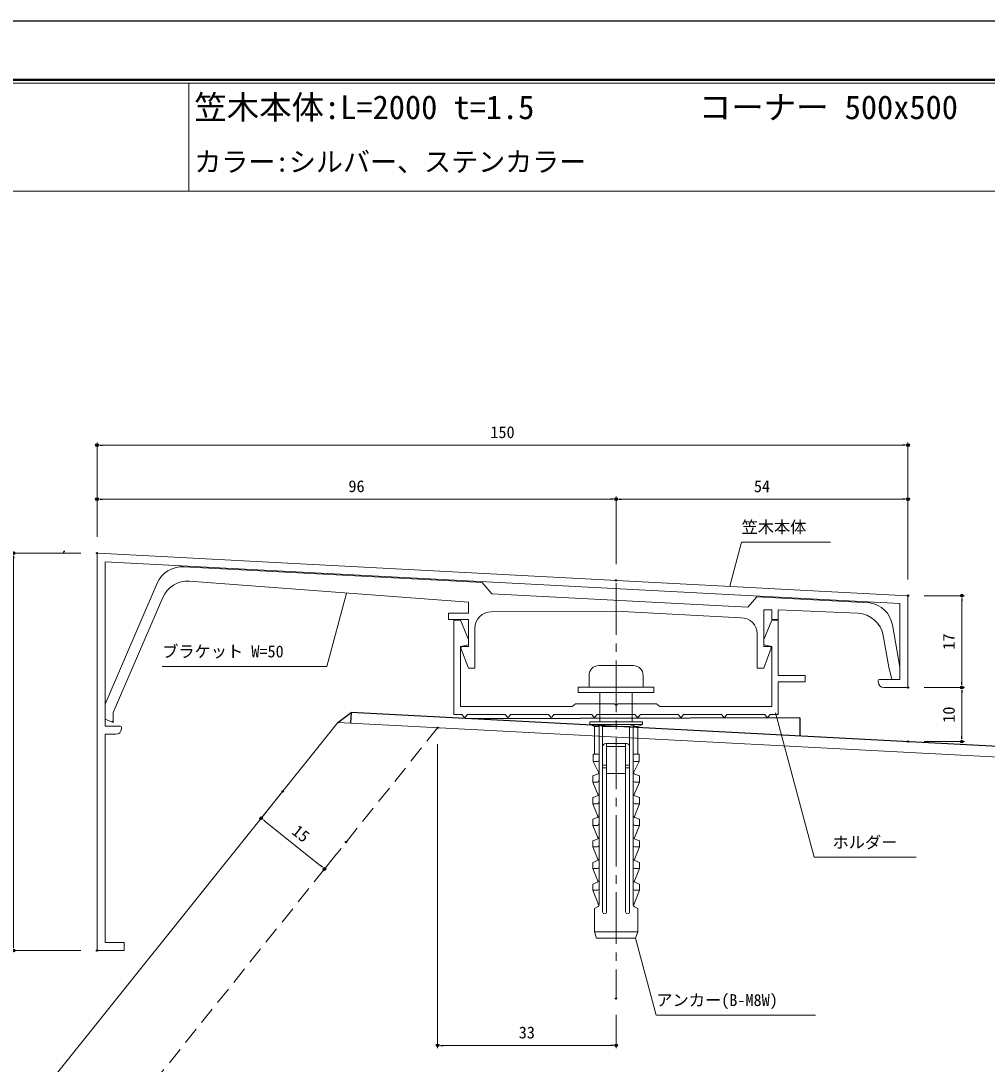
# Model space of a CAD drawing. Units: millimetres, scale not verified. Extents: x -210 to 210, y -148 to 149.
# Drawn here: x -115.6 to 63.2, y -44.5 to 148.5 of the extents above; entities that cross this region are included whole.
import ezdxf
from ezdxf.enums import TextEntityAlignment as Align

# ---------------------------------------------------------------- set-up
doc = ezdxf.new("R2010")
doc.units = ezdxf.units.MM
doc.header["$LTSCALE"] = 0.5
doc.header["$PDMODE"] = 32
doc.header["$PDSIZE"] = 0.25
doc.linetypes.add('USER1', pattern=[28.575, 19.05, -3.175, 3.175, -3.175])
doc.linetypes.add('USER2', pattern=[9.525, 6.35, -3.175])
for name, color, linetype in [('0-0_0', 7, 'Continuous'), ('0-4_1-4文字', 7, 'Continuous'), ('0-5_Defpoints', 7, 'Continuous'), ('0-A_5-4図補助2', 7, 'Continuous')]:
    doc.layers.add(name, color=color, linetype=linetype)
for name, color, linetype, lineweight in [('0-1_1-1図枠', 3, 'Continuous', 18), ('0-3_2-1寸法', 7, 'Continuous', 18), ('0-6_4-1アルミ型', 7, 'Continuous', 18), ('0-7_5-1実寸型', 1, 'Continuous', 18), ('0-8_5-2実寸型2', 2, 'Continuous', 18), ('0-9_4-0図', 7, 'Continuous', 18), ('0-B_5-5中心線', 6, 'USER1', 18), ('0-C_4-3アンカー', 2, 'Continuous', 18)]:
    doc.layers.add(name, color=color, linetype=linetype, lineweight=lineweight)
doc.styles.add('ＭＳ ゴシック', font='')
doc.styles.get('ＭＳ ゴシック').set_extended_font_data('MS Gothic')

# ---------------------------------------------------------------- blocks, each defined once
blk = doc.blocks.new('A$C35B224EE')
at = {"layer": '0-1_1-1図枠'}
for p, q in [((0.2, 275.2), (400.2, 275.2)), ((0.7, 274.7), (399.7, 274.7)), ((115.7, 274.7), (115.7, 254.7)), ((0.7, 254.7), (399.7, 254.7))]:
    blk.add_line(p, q, dxfattribs=at)
at = {"layer": '0-5_Defpoints'}
blk.add_line((0, 275.4), (400.4, 275.4), dxfattribs=at)
blk = doc.blocks.new('A$C48AC000A')
at = {"layer": '0-C_4-3アンカー'}
for p, q in [((12.3883, 70.2534), (5.9883, 70.2534)), ((4.1883, 68.4534), (4.1883, 66.2534)), ((14.1883, 66.2534), (14.1883, 68.4534)), ((2.1883, 66.2534), (16.1883, 66.2534)), ((16.1883, 66.2534), (16.1883, 65.2534)), ((6.1883, 65.2534), (6.1883, 59.8534)), ((12.1883, 65.2534), (12.1883, 59.8534)), ((4.3386, 59.8534), (14.0529, 59.8534)), ((4.3386, 59.8534), (4.3386, 59.3534)), ((14.0529, 59.3534), (14.0529, 59.8534)), ((4.3386, 59.3534), (14.0529, 59.3534)), ((4.3386, 59.3534), (5.1957, 58.9963)), ((5.1957, 58.9963), (6.0457, 58.9963)), ((5.1957, 53.8534), (5.1957, 58.9963)), ((5.7957, 59.3534), (6.0457, 58.9963)), ((5.7957, 59.3534), (6.6957, 58.9963)), ((6.0457, 26.0874), (6.0457, 58.9963)), ((6.6957, 58.9963), (11.6957, 58.9963)), ((6.6957, 24.7284), (6.6957, 58.9963)), ((12.5957, 59.3534), (11.6957, 58.9963)), ((11.6957, 24.7284), (11.6957, 58.9963)), ((12.5957, 59.3534), (12.3457, 58.9963)), ((12.3457, 26.0874), (12.3457, 58.9963)), ((12.3457, 58.9963), (13.1957, 58.9963)), ((14.0529, 59.3534), (13.1957, 58.9963)), ((13.1957, 53.8534), (13.1957, 58.9963)), ((7.2672, 55.8534), (11.1243, 55.8534)), ((7.4457, 24.7284), (7.4457, 55.8534)), ((7.4457, 55.282), (10.9457, 55.282)), ((10.9457, 24.7284), (10.9457, 55.8534)), ((5.7457, 52.5141), (4.9457, 52.5141)), ((5.9904, 50.4199), (4.9457, 52.5141)), ((12.4011, 50.4199), (13.4457, 52.5141)), ((12.6457, 52.5141), (13.4457, 52.5141)), ((5.7298, 50.1837), (4.8957, 49.8534)), ((6.6957, 51.8534), (7.4457, 51.8534)), ((6.6957, 51.3534), (7.4457, 51.3534)), ((7.4457, 50.282), (10.9457, 50.282)), ((11.6957, 51.8534), (10.9457, 51.8534)), ((11.6957, 51.3534), (10.9457, 51.3534)), ((12.6616, 50.1837), (13.4957, 49.8534)), ((4.8957, 48.7106), (4.8957, 49.8534)), ((5.7457, 48.7106), (4.8957, 48.7106)), ((5.8917, 46.2876), (4.8957, 48.7106)), ((12.4998, 46.2876), (13.4957, 48.7106)), ((12.6457, 48.7106), (13.4957, 48.7106)), ((13.4957, 48.7106), (13.4957, 49.8534)), ((5.7298, 46.1837), (4.8957, 45.8534)), ((4.8957, 44.7106), (4.8957, 45.8534)), ((5.7457, 44.7106), (4.8957, 44.7106)), ((5.8494, 42.2514), (4.8957, 44.7106)), ((12.5421, 42.2514), (13.4957, 44.7106)), ((12.6457, 44.7106), (13.4957, 44.7106)), ((12.6616, 46.1837), (13.4957, 45.8534)), ((13.4957, 44.7106), (13.4957, 45.8534)), ((5.7298, 42.1837), (4.8957, 41.8534)), ((4.8957, 40.7106), (4.8957, 41.8534)), ((5.7457, 40.7106), (4.8957, 40.7106)), ((5.8494, 38.2514), (4.8957, 40.7106)), ((12.5421, 38.2514), (13.4957, 40.7106)), ((12.6457, 40.7106), (13.4957, 40.7106)), ((12.6616, 42.1837), (13.4957, 41.8534)), ((13.4957, 40.7106), (13.4957, 41.8534)), ((5.7298, 38.1837), (4.8957, 37.8534)), ((4.8957, 36.7106), (4.8957, 37.8534)), ((5.7457, 36.7106), (4.8957, 36.7106)), ((5.8494, 34.2514), (4.8957, 36.7106)), ((12.5421, 34.2514), (13.4957, 36.7106)), ((12.6457, 36.7106), (13.4957, 36.7106)), ((12.6616, 38.1837), (13.4957, 37.8534)), ((13.4957, 36.7106), (13.4957, 37.8534)), ((5.7298, 34.1837), (4.8957, 33.8534)), ((4.8957, 32.7106), (4.8957, 33.8534)), ((12.6616, 34.1837), (13.4957, 33.8534)), ((13.4957, 32.7106), (13.4957, 33.8534)), ((5.7457, 32.7106), (4.8957, 32.7106)), ((5.8494, 30.2514), (4.8957, 32.7106)), ((12.5421, 30.2514), (13.4957, 32.7106)), ((12.6457, 32.7106), (13.4957, 32.7106)), ((5.7298, 30.1837), (4.8957, 29.8534)), ((4.8957, 28.7106), (4.8957, 29.8534)), ((12.6616, 30.1837), (13.4957, 29.8534)), ((13.4957, 28.7106), (13.4957, 29.8534)), ((5.7457, 28.7106), (4.8957, 28.7106)), ((5.9967, 25.8715), (4.8957, 28.7106)), ((12.3948, 25.8715), (13.4957, 28.7106)), ((12.6457, 28.7106), (13.4957, 28.7106)), ((5.1957, 25.3534), (5.7693, 25.6402)), ((5.1957, 20.9963), (5.1957, 25.3534)), ((13.1957, 25.3534), (12.6221, 25.6402)), ((13.1957, 20.9963), (13.1957, 25.3534)), ((5.1957, 20.9963), (13.1957, 20.9963)), ((5.1957, 20.9963), (5.5883, 19.8534)), ((5.5883, 19.8534), (12.8032, 19.8534)), ((12.8032, 19.8534), (13.1957, 20.9963))]:
    blk.add_line(p, q, dxfattribs=at)
for points in [[(2.1883, 66.2534), (2.1883, 65.2534), (16.1883, 65.2534)], [(4.9457, 52.5141), (4.9457, 53.8534), (6.0457, 53.8534)], [(13.4457, 52.5141), (13.4457, 53.8534), (12.3457, 53.8534)]]:
    blk.add_lwpolyline(points, dxfattribs=at)
for centre, radius, start, end in [((5.9883, 68.4534), 1.8, 90, 180), ((12.3883, 68.4534), 1.8, 0, 90), ((7.2672, 55.282), 0.5714, 90, 180), ((11.1243, 55.282), 0.5714, 0, 90), ((5.7457, 52.8141), 0.3, 270, 0), ((12.6457, 52.8141), 0.3, 180, 270), ((5.5457, 50.6486), 0.5, 291.60553, 0), ((12.8457, 50.6486), 0.5, 180, 248.39447), ((5.7457, 49.0106), 0.3, 270, 0), ((12.6457, 49.0106), 0.3, 180, 270), ((5.5457, 46.6486), 0.5, 291.60553, 0), ((12.8457, 46.6486), 0.5, 180, 248.39447), ((5.7457, 45.0106), 0.3, 270, 0), ((12.6457, 45.0106), 0.3, 180, 270), ((5.5457, 42.6486), 0.5, 291.60553, 0), ((12.8457, 42.6486), 0.5, 180, 248.39447), ((5.7457, 41.0106), 0.3, 270, 0), ((12.6457, 41.0106), 0.3, 180, 270), ((5.5457, 38.6486), 0.5, 291.60553, 0), ((12.8457, 38.6486), 0.5, 180, 248.39447), ((5.7457, 37.0106), 0.3, 270, 0), ((12.6457, 37.0106), 0.3, 180, 270), ((5.5457, 34.6486), 0.5, 291.60553, 0), ((5.7457, 33.0106), 0.3, 270, 0), ((12.8457, 34.6486), 0.5, 180, 248.39447), ((12.6457, 33.0106), 0.3, 180, 270), ((5.5457, 30.6486), 0.5, 291.60553, 0), ((5.7457, 29.0106), 0.3, 270, 0), ((12.8457, 30.6486), 0.5, 180, 248.39447), ((12.6457, 29.0106), 0.3, 180, 270), ((5.5457, 26.0874), 0.5, 296.56505, 0), ((12.8457, 26.0874), 0.5, 180, 243.43495), ((7.0707, 24.7284), 0.375, 180, 0), ((11.3207, 24.7284), 0.375, 180, 0)]:
    blk.add_arc(centre, radius, start, end, dxfattribs=at)
blk = doc.blocks.new('_Dot')
at = {"layer": '0-0_0'}
for p, q in [((-0.5, 0), (-1, 0)), ((0.25, 0), (-0.25, 0))]:
    blk.add_line(p, q, dxfattribs=at)
blk.add_circle((0, 0), 0.25, dxfattribs=at)
blk = doc.blocks.new('D2')
at = {"layer": '0-3_2-1寸法'}
for p, q in [((105.501, 198.5448), (92.5368, 198.5448)), ((93.0368, 197.5448), (93.0368, 126.0448)), ((105.501, 125.0448), (92.5368, 125.0448))]:
    blk.add_line(p, q, dxfattribs=at)
at = {"layer": '0-5_Defpoints'}
for p in [(108.501, 198.5448), (93.0368, 125.0448), (108.501, 125.0448)]:
    blk.add_point(p, dxfattribs=at)
at = {"layer": '0-3_2-1寸法'}
for p, rotation in [((93.0368, 198.5448), 90), ((93.0368, 125.0448), 270)]:
    blk.add_blockref('_Dot', p, dxfattribs=dict(at, rotation=rotation))
at = {"layer": '0-3_2-1寸法', "style": 'ＭＳ ゴシック'}
blk.add_text('73.5', height=2.199, rotation=90, dxfattribs=at).set_placement((92.4118, 158.7948), align=Align.BOTTOM_LEFT)
blk = doc.blocks.new('D3')
at = {"layer": '0-3_2-1寸法'}
for p, q in [((204.5057, 196.5134), (204.5057, 209.0441)), ((257.501, 208.5441), (205.5057, 208.5441)), ((258.501, 193.6836), (258.501, 209.0441))]:
    blk.add_line(p, q, dxfattribs=at)
at = {"layer": '0-5_Defpoints'}
for p in [(204.5057, 208.5441), (204.5057, 193.5134), (258.501, 190.6836)]:
    blk.add_point(p, dxfattribs=at)
at = {"layer": '0-3_2-1寸法', "rotation": 180}
blk.add_blockref('_Dot', (204.5057, 208.5441), dxfattribs=at)
at = {"layer": '0-3_2-1寸法'}
blk.add_blockref('_Dot', (258.501, 208.5441), dxfattribs=at)
at = {"layer": '0-3_2-1寸法', "style": 'ＭＳ ゴシック'}
blk.add_text('54', height=2.199, dxfattribs=at).set_placement((230.0033, 209.1691), align=Align.BOTTOM_LEFT)
blk = doc.blocks.new('D4')
at = {"layer": '0-3_2-1寸法'}
for p, q in [((108.501, 201.5448), (108.501, 209.0441)), ((203.5057, 208.5441), (109.501, 208.5441)), ((204.5057, 196.5134), (204.5057, 209.0441))]:
    blk.add_line(p, q, dxfattribs=at)
at = {"layer": '0-5_Defpoints'}
for p in [(108.501, 208.5441), (108.501, 198.5448), (204.5057, 193.5134)]:
    blk.add_point(p, dxfattribs=at)
at = {"layer": '0-3_2-1寸法', "rotation": 180}
blk.add_blockref('_Dot', (108.501, 208.5441), dxfattribs=at)
at = {"layer": '0-3_2-1寸法'}
blk.add_blockref('_Dot', (204.5057, 208.5441), dxfattribs=at)
at = {"layer": '0-3_2-1寸法', "style": 'ＭＳ ゴシック'}
blk.add_text('96', height=2.199, dxfattribs=at).set_placement((155.0033, 209.1691), align=Align.BOTTOM_LEFT)
blk = doc.blocks.new('D5')
at = {"layer": '0-3_2-1寸法'}
for p, q in [((171.5057, 163.2406), (171.5057, 107.0043)), ((204.5057, 113.1752), (204.5057, 107.0043)), ((172.5057, 107.5043), (203.5057, 107.5043))]:
    blk.add_line(p, q, dxfattribs=at)
at = {"layer": '0-5_Defpoints'}
for p in [(171.5057, 166.2406), (204.5057, 116.1752), (204.5057, 107.5043)]:
    blk.add_point(p, dxfattribs=at)
at = {"layer": '0-3_2-1寸法', "rotation": 180}
blk.add_blockref('_Dot', (171.5057, 107.5043), dxfattribs=at)
at = {"layer": '0-3_2-1寸法'}
blk.add_blockref('_Dot', (204.5057, 107.5043), dxfattribs=at)
at = {"layer": '0-3_2-1寸法', "style": 'ＭＳ ゴシック'}
blk.add_text('33', height=2.199, dxfattribs=at).set_placement((186.5057, 108.1293), align=Align.BOTTOM_LEFT)
blk = doc.blocks.new('D6')
at = {"layer": '0-3_2-1寸法'}
for p, q in [((108.501, 201.5448), (108.501, 219.0441)), ((109.501, 218.5441), (257.501, 218.5441)), ((258.501, 193.6836), (258.501, 219.0441))]:
    blk.add_line(p, q, dxfattribs=at)
at = {"layer": '0-5_Defpoints'}
for p in [(258.501, 218.5441), (108.501, 198.5448), (258.501, 190.6836)]:
    blk.add_point(p, dxfattribs=at)
at = {"layer": '0-3_2-1寸法', "rotation": 180}
blk.add_blockref('_Dot', (108.501, 218.5441), dxfattribs=at)
at = {"layer": '0-3_2-1寸法'}
blk.add_blockref('_Dot', (258.501, 218.5441), dxfattribs=at)
at = {"layer": '0-3_2-1寸法', "style": 'ＭＳ ゴシック'}
blk.add_text('150', height=2.199, dxfattribs=at).set_placement((181.251, 219.1691), align=Align.BOTTOM_LEFT)
blk = doc.blocks.new('D7')
at = {"layer": '0-3_2-1寸法'}
for p, q in [((261.501, 173.6842), (268.9383, 173.6842)), ((268.4383, 164.6842), (268.4383, 172.6842)), ((261.501, 163.6842), (268.9383, 163.6842))]:
    blk.add_line(p, q, dxfattribs=at)
at = {"layer": '0-5_Defpoints'}
for p in [(258.501, 173.6842), (268.4383, 173.6842), (258.501, 163.6842)]:
    blk.add_point(p, dxfattribs=at)
at = {"layer": '0-3_2-1寸法'}
for p, rotation in [((268.4383, 173.6842), 90), ((268.4383, 163.6842), 270)]:
    blk.add_blockref('_Dot', p, dxfattribs=dict(at, rotation=rotation))
at = {"layer": '0-3_2-1寸法', "style": 'ＭＳ ゴシック'}
blk.add_text('10', height=2.199, rotation=90, dxfattribs=at).set_placement((267.8133, 167.1842), align=Align.BOTTOM_LEFT)
blk = doc.blocks.new('D8')
at = {"layer": '0-3_2-1寸法'}
for p, q in [((261.501, 190.6836), (268.9383, 190.6836)), ((268.4383, 174.6842), (268.4383, 189.6836)), ((261.501, 173.6842), (268.9383, 173.6842))]:
    blk.add_line(p, q, dxfattribs=at)
at = {"layer": '0-5_Defpoints'}
for p in [(258.501, 190.6836), (268.4383, 190.6836), (258.501, 173.6842)]:
    blk.add_point(p, dxfattribs=at)
at = {"layer": '0-3_2-1寸法'}
for p, rotation in [((268.4383, 190.6836), 90), ((268.4383, 173.6842), 270)]:
    blk.add_blockref('_Dot', p, dxfattribs=dict(at, rotation=rotation))
at = {"layer": '0-3_2-1寸法', "style": 'ＭＳ ゴシック'}
blk.add_text('17', height=2.199, rotation=90, dxfattribs=at).set_placement((267.8133, 180.6839), align=Align.BOTTOM_LEFT)
blk = doc.blocks.new('D10')
at = {"layer": '0-3_2-1寸法'}
for p, q in [((140.9849, 152.1351), (138.5671, 149.1172)), ((139.6601, 148.8822), (149.8057, 140.754)), ((152.6914, 142.7565), (150.2735, 139.7386))]:
    blk.add_line(p, q, dxfattribs=at)
at = {"layer": '0-5_Defpoints'}
for p in [(142.8606, 154.4764), (154.5671, 145.0978), (150.5862, 140.1288)]:
    blk.add_point(p, dxfattribs=at)
at = {"layer": '0-3_2-1寸法'}
for p, rotation in [((138.8797, 149.5074), 141.3), ((150.5862, 140.1288), 321.3)]:
    blk.add_blockref('_Dot', p, dxfattribs=dict(at, rotation=rotation))
at = {"layer": '0-3_2-1寸法', "style": 'ＭＳ ゴシック'}
blk.add_text('15', height=2.199, rotation=321.3, dxfattribs=at).set_placement((143.9531, 146.2437), align=Align.BOTTOM_LEFT)

msp = doc.modelspace()

# ---------------------------------------------------------------- linework, layer by layer
at = {"layer": '0-3_2-1寸法', "color": 3}
for p, q in [((17.7329, 52.1052), (15.5371, 43.9102)), ((17.7329, 52.1052), (34.1914, 52.1052)), ((31.1926, -6.1895), (24.0409, 20.5009)), ((31.1926, -6.1895), (50.02, -6.1895)), ((-1.8608, -21.1557), (1.9512, -35.3823)), ((1.9723, -35.3823), (31.4307, -35.3823))]:
    msp.add_line(p, q, dxfattribs=at)
msp.add_lwpolyline([(-89.4318, 29.1085), (-58.9734, 29.1085), (-55.3426, 42.6586)], dxfattribs=at)
at = {"layer": '0-5_Defpoints'}
for p, q in [((-200.1865, 137.702), (200.2135, 137.702)), ((-107.6399, 50.1548), (-107.6399, 50.3656)), ((-107.4294, 50.3546), (-107.6399, 50.3656))]:
    msp.add_line(p, q, dxfattribs=at)
msp.add_lwpolyline([(-209.9865, -148.498), (-209.9865, 148.502), (210.0135, 148.502), (210.0135, -148.498)], close=True, dxfattribs=at)
at = {"layer": '0-6_4-1アルミ型'}
for p, q in [((43.0195, 26.4822), (43.0195, 26.1822)), ((-97.1805, 18.0428), (-99.9805, 18.0428)), ((-96.9805, 17.5428), (-96.9805, 17.8428))]:
    msp.add_line(p, q, dxfattribs=at)
for points in [[(-101.4805, 49.832), (-101.4805, -23.4572), (-96.4805, -23.4572), (-96.4805, -21.9572), (-99.9805, -21.9572), (-99.9805, 16.5428), (-97.9805, 16.5428)], [(44.0195, 25.1822), (48.5195, 25.1822), (48.5195, 42.1816), (-101.2701, 50.0318)], [(-99.9805, 18.0428), (-99.9805, 48.4621), (47.0195, 40.7582), (47.0195, 26.6822), (43.2195, 26.6822)]]:
    msp.add_lwpolyline(points, dxfattribs=at)
for centre, radius, start, end in [((-101.2805, 49.832), 0.2, 87, 180), ((43.2195, 26.4822), 0.2, 90, 180), ((44.0195, 26.1822), 1, 180, 270), ((-97.9805, 17.5428), 1, 270, 0), ((-97.1805, 17.8428), 0.2, 360, 90)]:
    msp.add_arc(centre, radius, start, end, dxfattribs=at)
at = {"layer": '0-7_5-1実寸型'}
for p, q in [((20.5395, 41.9525), (41.4664, 40.8557)), ((-28.5758, 39.1977), (-5.4774, 39.3103)), ((17.6242, 38.1091), (-5.4758, 39.3104)), ((47.0195, 28.9822), (45.6279, 36.7912)), ((44.988, 28.9822), (43.9512, 34.8)), ((44.988, 28.9822), (45.5195, 26.6822)), ((-98.8983, 18.8804), (-98.4805, 18.7022)), ((-98.4805, 19.1563), (-98.4805, 18.7022))]:
    msp.add_line(p, q, dxfattribs=at)
for points in [[(20.54, 41.9524), (18.9195, 40.0346), (-28.4605, 42.5177), (-30.2605, 44.6148), (-85.5033, 47.5099)], [(-90.3574, 44.494), (-99.9805, 22.1422), (-99.9805, 19.3422), (-98.8983, 18.8804)], [(-84.3612, 44.8522), (-32.7805, 40.9531), (-32.7805, 38.9531), (-36.4758, 38.9531), (-36.4758, 37.7531), (-32.7758, 37.7531), (-32.7758, 32.7531), (-33.9872, 32.7531)], [(-98.4805, 19.1563), (-98.4805, 20.5686), (-89.3313, 41.8419)], [(39.2578, 38.9175), (24.5242, 39.5931), (24.5242, 37.7531), (23.3242, 37.7531), (23.3242, 39.5922), (21.8242, 39.5922), (21.8242, 32.7531), (23.0356, 32.7531)], [(-34.1745, 32.4829), (-32.7758, 28.7531), (-31.5758, 28.7531), (-31.5758, 36.198)], [(23.2229, 32.4829), (21.8242, 28.7531), (20.6242, 28.7531), (20.6242, 35.1091)], [(47.0195, 28.9822), (47.0195, 26.6822), (45.5195, 26.6822)]]:
    msp.add_lwpolyline(points, dxfattribs=at)
for centre, radius, start, end in [((-85.765, 42.5168), 5, 87, 156.70675), ((-84.7381, 39.8664), 5, 85.67708, 156.72845), ((40.7055, 35.914), 5, 10.10411, 81.24659), ((-28.5758, 36.198), 3, 90, 180), ((39.0288, 33.9228), 5, 10.10411, 87.37475), ((17.6242, 35.1091), 3, 0, 90), ((-33.9872, 32.5531), 0.2, 90, 200.55605), ((23.0356, 32.5531), 0.2, 339.44395, 90), ((-98.7805, 19.1563), 0.3, 246.89367, 0)]:
    msp.add_arc(centre, radius, start, end, dxfattribs=at)
at = {"layer": '0-8_5-2実寸型2'}
for points in [[(-33.6313, 19.7523), (-33.9758, 20.1781), (-35.4758, 20.1781), (-35.4758, 37.6781), (-34.2758, 37.6781), (-32.7758, 34.0781), (-32.7758, 33.0781), (-34.2758, 32.7781), (-34.2758, 21.6781), (-13.5758, 21.6781), (-12.9758, 22.1781), (-5.7758, 22.1781), (-5.4758, 21.8781), (-5.1758, 22.1781), (2.0242, 22.1781), (2.6242, 21.6781), (23.3242, 21.6781)], [(23.3242, 21.6781), (23.3242, 32.7781), (21.8242, 33.0781), (21.8242, 34.0781), (23.3242, 37.6781), (24.5242, 37.6781), (24.5242, 27.4181), (29.5242, 27.4181), (29.5242, 26.2181), (24.5242, 26.2181), (24.5242, 20.1781), (23.0242, 20.1781), (22.6797, 19.7523)], [(-25.6313, 19.7523), (-25.9758, 20.1781), (-32.9758, 20.1781), (-33.3203, 19.7523)], [(-17.6313, 19.7523), (-17.9758, 20.1781), (-24.9758, 20.1781), (-25.3203, 19.7523)], [(-9.6313, 19.7523), (-9.9758, 20.1781), (-16.9758, 20.1781), (-17.3203, 19.7523)], [(-1.6313, 19.7523), (-1.9758, 20.1781), (-8.9758, 20.1781), (-9.3203, 19.7523)], [(6.3687, 19.7523), (6.0242, 20.1781), (-0.9758, 20.1781), (-1.3203, 19.7523)], [(14.3687, 19.7523), (14.0242, 20.1781), (7.0242, 20.1781), (6.6797, 19.7523)], [(22.3687, 19.7523), (22.0242, 20.1781), (15.0242, 20.1781), (14.6797, 19.7523)]]:
    msp.add_lwpolyline(points, dxfattribs=at)
for centre in [(-33.4758, 19.8781), (-25.4758, 19.8781), (-17.4758, 19.8781), (-9.4758, 19.8781), (-1.4758, 19.8781), (6.5242, 19.8781), (14.5242, 19.8781), (22.5242, 19.8781)]:
    msp.add_arc(centre, 0.2, 218.97666, 321.02334, dxfattribs=at)
at = {"layer": '0-9_4-0図'}
msp.add_line((-56.9215, 18.7053), (-115.39, -54.2753), dxfattribs=at)
at = {"layer": '0-9_4-0図', "linetype": 'USER2'}
msp.add_line((-38.4758, 17.7386), (-96.1698, -54.2753), dxfattribs=at)
at = {"layer": '0-9_4-0図'}
msp.add_lwpolyline([(113.4171, -54.2753), (113.4171, -6.817), (95.904, 10.6961), (-56.9215, 18.7053)], dxfattribs=at)
at = {"layer": '0-A_5-4図補助2'}
for p, q in [((96.0086, 12.6934), (-54.476, 20.5799)), ((28.5195, 19.6035), (-32.4079, 19.4192)), ((28.5195, 19.6035), (28.5161, 16.2305))]:
    msp.add_line(p, q, dxfattribs=at)
msp.add_lwpolyline([(-56.9215, 18.7053), (-54.476, 20.5799), (-54.5807, 18.5827)], dxfattribs=at)
at = {"layer": '0-B_5-5中心線'}
msp.add_line((-5.4758, 44.4653), (-5.4758, -32.3268), dxfattribs=at)

# ---------------------------------------------------------------- block references
at = {"layer": '0-3_2-1寸法'}
for name in ['D6', 'D4', 'D3', 'D2', 'D8', 'D7', 'D5', 'D10']:
    msp.add_blockref(name, (-209.9815, -148.502), dxfattribs=at)
at = {"layer": '0-8_5-2実寸型2'}
msp.add_blockref('A$C48AC000A', (-14.6641, -41.0091), dxfattribs=at)
at = {"layer": '0-A_5-4図補助2'}
msp.add_blockref('A$C35B224EE', (-200.1865, -137.698), dxfattribs=at)

# ---------------------------------------------------------------- texts
at = {"layer": '0-3_2-1寸法', "style": 'ＭＳ ゴシック'}
for s, p in [('笠木本体', (17.7329, 53.1052)), ('ブラケット W=50', (-89.4318, 30.1085)), ('ホルダー', (34.5616, -5.1895)), ('アンカー(B-M8W)', (1.9723, -34.3823))]:
    msp.add_text(s, height=2.199, dxfattribs=at).set_placement(p, align=Align.BOTTOM_LEFT)
at = {"layer": '0-4_1-4文字', "style": 'ＭＳ ゴシック'}
for s, height, p in [('笠木本体:L=2000 t=1.5', 4.399, (-83.4865, 129.002)), ('コーナー 500x500', 4.399, (9.8181, 129.002)), ('カラー:シルバー、ステンカラー', 3.666, (-83.4865, 119.502))]:
    msp.add_text(s, height=height, dxfattribs=at).set_placement(p, align=Align.BOTTOM_LEFT)

doc.saveas('drawing.dxf')
